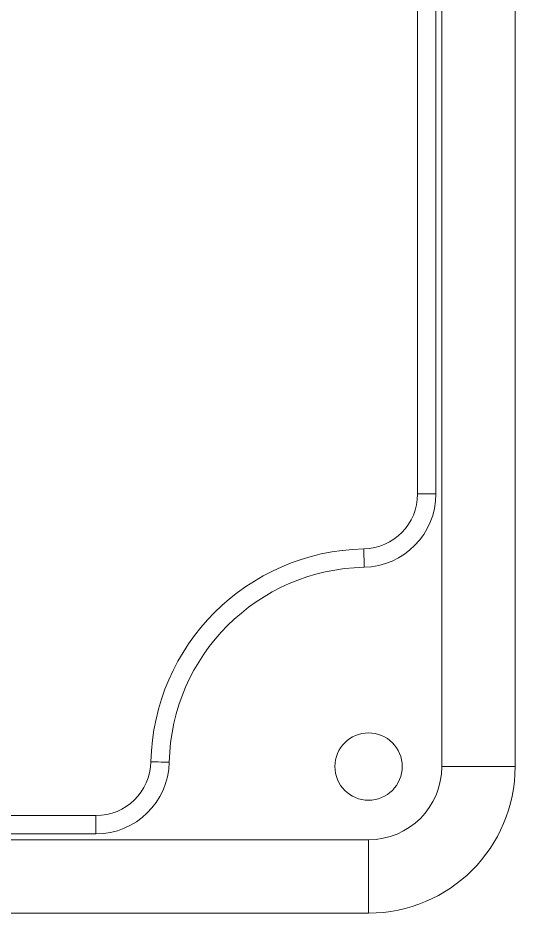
# Model space of a CAD drawing. Header units: millimetres. Extents: x -227 to 153, y -202 to 178.
# Drawn here: x 74.7 to 121.5, y -170.9 to -86.5 of the extents above; entities that cross this region are included whole.
import ezdxf

# ---------------------------------------------------------------- set-up
doc = ezdxf.new("R2010")
doc.units = ezdxf.units.MM
doc.layers.add('1', color=7, linetype='CONTINUOUS', true_color=0xffffff)

# ---------------------------------------------------------------- blocks, each defined once
blk = doc.blocks.new('8261K290_MODEL')
at = {"layer": '1', "color": 252, "linetype": 'CONTINUOUS', "lineweight": 5}
for p, q in [((151.9428, 145.034), (151.9428, -145.034)), ((158.8516, -145.034, 6.9088), (158.8516, 145.034, 6.9088)), ((158.8516, -145.034, 110.49), (158.8516, 145.034, 110.49)), ((149.6568, -119.335275, 8.89), (149.6568, 119.335275, 8.89)), ((151.384, -119.335275, 110.49), (151.384, 119.335275, 110.49)), ((151.384, 119.335275, 10.6172), (151.384, -119.335275, 10.6172)), ((151.384, -119.335275, 110.49), (151.384, -119.335275, 10.6172)), ((144.625391, -126.242442, 110.49), (144.625391, -126.242442, 10.6172)), ((126.242442, -144.625391, 110.49), (126.242442, -144.625391, 10.6172)), ((141.859, -145.034, 8.89), (141.859, -145.034, 110.49)), ((148.209, -145.034, 8.89), (148.209, -145.034, 110.49)), ((158.8516, -145.034, 110.49), (158.8516, -145.034, 6.9088)), ((-119.335275, -149.6568, 8.89), (119.335275, -149.6568, 8.89)), ((119.335275, -151.384, 10.6172), (-119.335275, -151.384, 10.6172)), ((-119.335275, -151.384, 110.49), (119.335275, -151.384, 110.49)), ((119.335275, -151.384, 110.49), (119.335275, -151.384, 10.6172)), ((145.034, -151.9428), (-145.034, -151.9428)), ((-145.034, -158.8516, 110.49), (145.034, -158.8516, 110.49)), ((-145.034, -158.8516, 6.9088), (145.034, -158.8516, 6.9088)), ((145.034, -158.8516, 110.49), (145.034, -158.8516, 6.9088))]:
    blk.add_line(p, q, dxfattribs=at)
for centre, radius, start, end in [((144.4752, -119.335275, 8.89), 5.1816, 271.245659, 0), ((144.4752, -119.335275, 110.49), 6.9088, 271.245659, 0), ((145.034, -145.034, 10.6172), 18.796, 91.245659, 178.754341), ((145.034, -145.034, 110.49), 3.175, 0, 180), ((119.335275, -144.4752, 8.89), 5.1816, 270, 358.754341), ((119.335275, -144.4752, 110.49), 6.9088, 270, 358.754341), ((145.034, -145.034, 110.49), 3.175, 180, 0), ((145.034, -145.034, 6.9088), 13.8176, 270, 360), ((145.034, -145.034, 110.49), 13.8176, 270, 360)]:
    blk.add_arc(centre, radius, start, end, dxfattribs=at)
at = {"layer": '1', "color": 252, "linetype": 'CONTINUOUS', "lineweight": 5, "extrusion": (0, 0, -1)}
for centre, radius, start, end in [((-144.4752, -119.335275, -10.6172), 6.9088, 180, 268.754341), ((-145.034, -145.034, -8.89), 20.5232, 1.245659, 88.754341), ((-145.034, -145.034, -110.49), 18.796, 1.245659, 88.754341), ((-145.034, -145.034, -8.89), 3.175, 0, 180), ((-119.335275, -144.4752, -10.6172), 6.9088, 181.245659, 270), ((-145.034, -145.034, -8.89), 3.175, 180, 0), ((-145.034, -145.034), 6.9088, 180, 270)]:
    blk.add_arc(centre, radius, start, end, dxfattribs=at)
at = {"layer": '1', "color": 252, "linetype": 'CONTINUOUS', "lineweight": 5, "extrusion": (0, -1, 0)}
for centre, radius in [((149.6568, 10.6172, 119.335275), 1.7272), ((151.9428, 6.9088, 145.034), 6.9088)]:
    blk.add_arc(centre, radius, 270, 0, dxfattribs=at)
at = {"layer": '1', "color": 252, "linetype": 'CONTINUOUS', "lineweight": 5, "extrusion": (-0.999764, -0.021739, 1.74671e-16)}
blk.add_arc((127.629438, 10.6172, -141.846812), 1.7272, 270, 0, dxfattribs=at)
at = {"layer": '1', "color": 252, "linetype": 'CONTINUOUS', "lineweight": 5, "extrusion": (0.021739, 0.999764, 1.74671e-16)}
blk.add_arc((-127.629438, 10.6172, -141.846812), 1.7272, 180, 270, dxfattribs=at)
at = {"layer": '1', "color": 252, "linetype": 'CONTINUOUS', "lineweight": 5, "extrusion": (1, 0, 0)}
blk.add_arc((-149.6568, 10.6172, 119.335275), 1.7272, 180, 270, dxfattribs=at)
at = {"layer": '1', "color": 252, "linetype": 'CONTINUOUS', "lineweight": 5, "extrusion": (-1, -3.49148e-15, 0)}
blk.add_arc((151.9428, 6.9088, -145.034), 6.9088, 270, 0, dxfattribs=at)

msp = doc.modelspace()

# ---------------------------------------------------------------- block references
at = {"layer": '1', "color": 163, "linetype": 'CONTINUOUS', "lineweight": -3}
msp.add_blockref('8261K290_MODEL', (-37.320323, -12.061969, -124.575027), dxfattribs=at)

doc.saveas('drawing.dxf')
